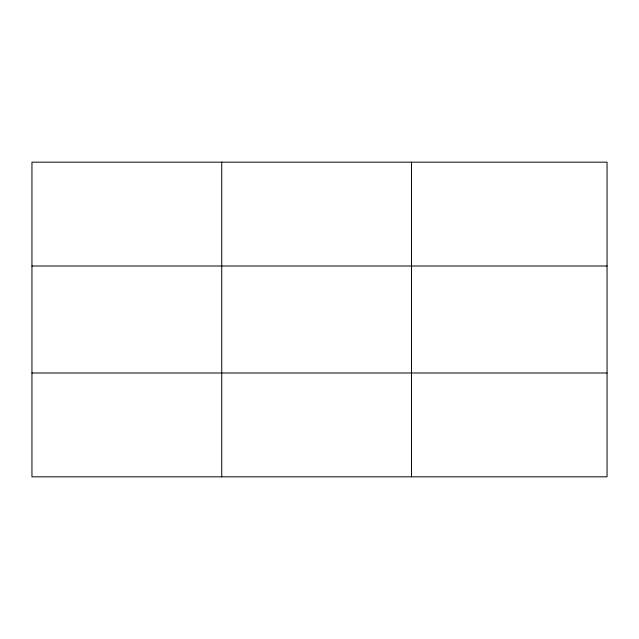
<?xml version="1.0" encoding="UTF-8"?>
<svg xmlns="http://www.w3.org/2000/svg" width="639" height="639" viewBox="0 0 639 639"><rect width="100%" height="100%" fill="white"/><g stroke="black" fill="none" stroke-linecap="round" stroke-linejoin="round"><path stroke-width="0.96" d="M221.733 476.83L221.733 162.17M411.516 476.83L411.516 162.17M607.05 372.992L607.05 476.83L31.95 476.83L31.95 162.17L607.05 162.17L607.05 372.992L31.95 372.992M31.95 266.008L607.05 266.008"/></g></svg>
